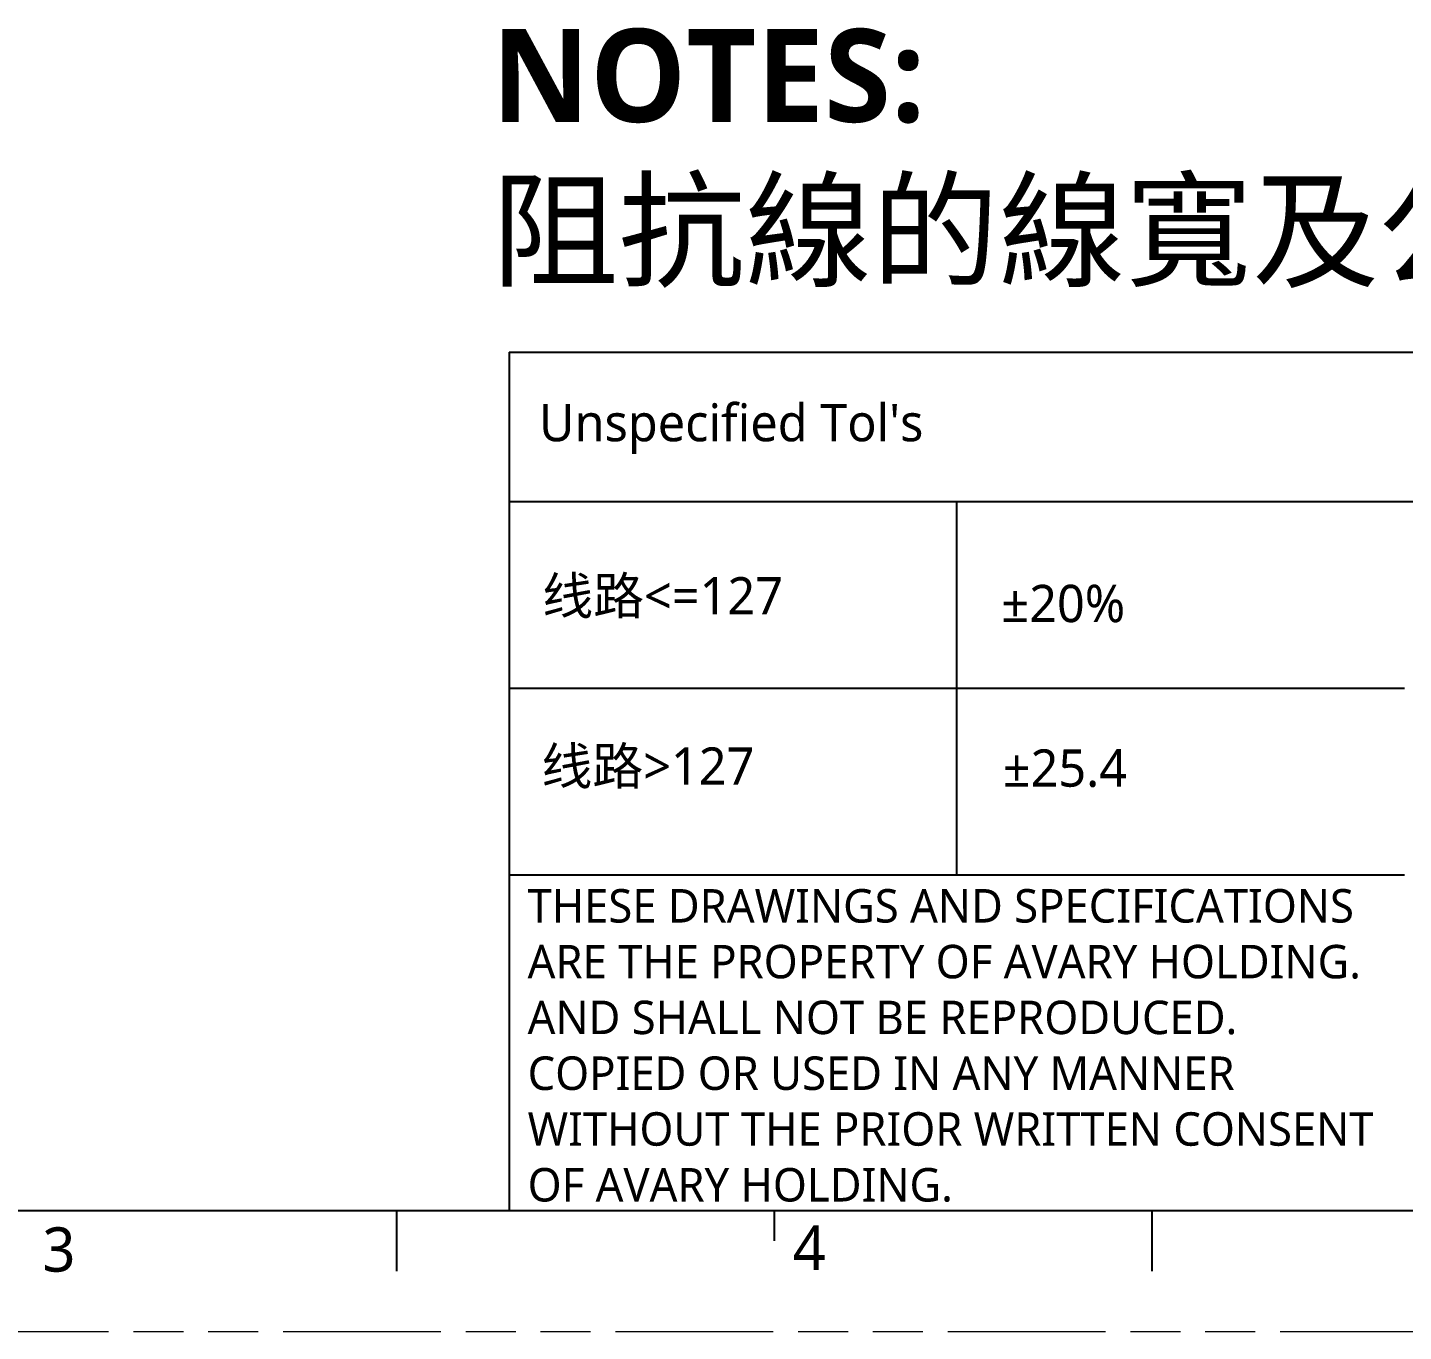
# Model space of a CAD drawing. Extents: x 592 to 965, y 89 to 353.
# Drawn here: x 716.6 to 799.4, y 89 to 167.4 of the extents above; entities that cross this region are included whole.
import ezdxf

# ---------------------------------------------------------------- set-up
doc = ezdxf.new("R2010")
doc.units = 0
doc.linetypes.add('PHANTOM', pattern=[29.5, 9.5, -1.5, 3, -1.5, 3, -1.5, 9.5])
doc.layers.get('0').update_dxf_attribs({"color": 9})
doc.layers.add('0PAPERF', color=2, linetype='PHANTOM', lineweight=5, plot=False)
doc.layers.add('DIM', color=3, linetype='Continuous', lineweight=5)
doc.layers.add('備註', color=1, linetype='Continuous', lineweight=5)
doc.styles.get("Standard").update_dxf_attribs({"font": 'txt.shx'})

msp = doc.modelspace()

# ---------------------------------------------------------------- linework, layer by layer
at = {"color": 0}
for p, q in [((745.611, 147.883), (953.328, 147.883)), ((745.611, 147.883), (745.611, 96.235)), ((745.611, 138.901), (827.575, 138.901)), ((772.558, 116.445), (772.558, 138.901)), ((745.611, 127.673), (799.505, 127.673)), ((745.611, 116.445), (799.505, 116.445))]:
    msp.add_line(p, q, dxfattribs=at)
for p, q in [((602.472, 96.234), (953.402, 96.234)), ((738.844, 96.234), (738.844, 92.597)), ((761.572, 96.234), (761.572, 94.415)), ((784.301, 96.234), (784.301, 92.597))]:
    msp.add_line(p, q)
at = {"layer": '0PAPERF'}
msp.add_line((592.015, 88.961), (964.86, 88.961), dxfattribs=at)

# ---------------------------------------------------------------- texts
at = {"color": 3, "insert": (746.729, 115.58), "char_height": 2.01384, "width": 51.93806, "attachment_point": 1}
msp.add_mtext('{\\fMicrosoft JhengHei|b0|i0|c136|p0;THESE DRAWINGS AND SPECIFICATIONS ARE THE PROPERTY OF AVARY HOLDING. AND SHALL NOT BE REPRODUCED. COPIED OR USED IN ANY MANNER WITHOUT THE PRIOR WRITTEN CONSENT OF AVARY HOLDING.}', dxfattribs=at)
at = {"layer": '0PAPERF', "linetype": 'Continuous', "insert": (744.559, 167.337), "char_height": 5.594, "width": 152.95339, "attachment_point": 1}
msp.add_mtext('{\\fMicrosoft JhengHei|b1|i0|c136|p18;NOTES:}\\P{\\fMicrosoft JhengHei|b0|i0|c136|p18;阻抗線的線寬及公差詳見線路阻抗圖}', dxfattribs=at)
at = {"layer": 'DIM', "char_height": 2.66772, "width": 1.62418, "attachment_point": 1}
for s, insert in [('{\\fMicrosoft JhengHei|b0|i0|c136|p0;\\C0;3}', (717.534, 95.228)), ('{\\fMicrosoft JhengHei|b0|i0|c136|p0;\\C0;4}', (762.691, 95.327))]:
    msp.add_mtext(s, dxfattribs=dict(at, insert=insert))
at = {"layer": '備註', "color": 2, "lineweight": 0, "ltscale": 2, "insert": (747.416, 144.771), "char_height": 2.24555, "attachment_point": 1}
msp.add_mtext("{\\fMicrosoft JhengHei|b0|i0|c136|p0;\\C0;Unspecified Tol's }", dxfattribs=at)
at = {"layer": '備註', "color": 2, "lineweight": 0, "ltscale": 2, "char_height": 2.24555, "attachment_point": 1, "bg_fill": 2}
for s, insert in [('{\\fMicrosoft JhengHei|b0|i0|c136|p0;\\C0;线路<=127}', (747.611, 134.351)), ('{\\fMicrosoft JhengHei|b0|i0|c136|p0;\\C0;%%P20%}', (775.242, 133.889)), ('{\\fMicrosoft JhengHei|b0|i0|c136|p2;\\C0;线路>127}', (747.559, 124.107)), ('{\\fMicrosoft JhengHei|b0|i0|c136|p0;\\C0;%%P25.4}', (775.326, 123.988))]:
    msp.add_mtext(s, dxfattribs=dict(at, insert=insert))

doc.saveas('drawing.dxf')
